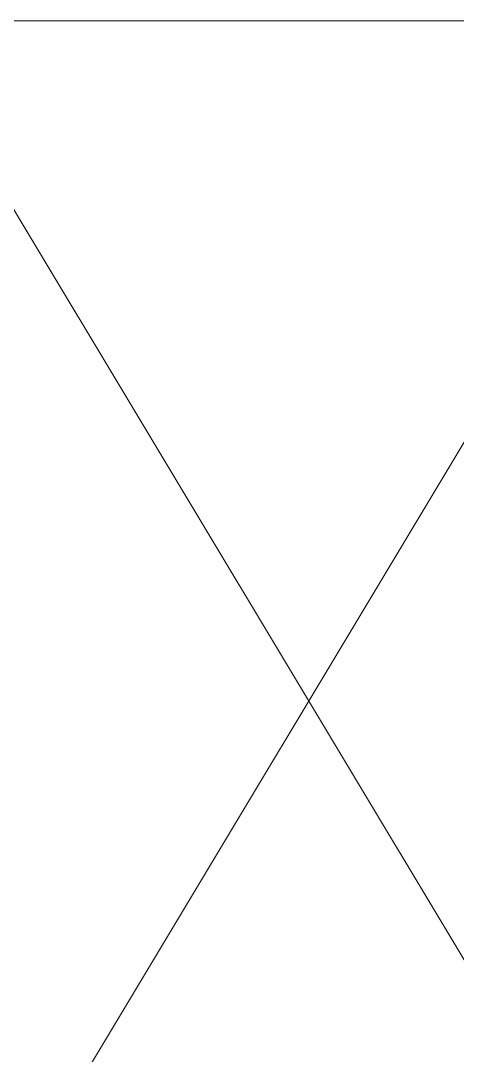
# Model space of a CAD drawing. Header units: metres. Extents: x -2 to 3328848, y -2 to 2725060.
# Drawn here: x 1662949.7 to 1662973.7, y 1362981.4 to 1363038.5 of the extents above; entities that cross this region are included whole.
import ezdxf

# ---------------------------------------------------------------- set-up
doc = ezdxf.new("R2010")
doc.units = ezdxf.units.M
doc.layers.get('0').update_dxf_attribs({"color": 253, "lineweight": 0})

msp = doc.modelspace()

# ---------------------------------------------------------------- linework, layer by layer
at = {"ltscale": 0.02}
for p, q in [((1662986.500613455, 1362965.959804228), (1662944.52202217, 1363035.959804228)), ((1662944.52202217, 1362965.959804228), (1662986.500613455, 1363035.959804228))]:
    msp.add_line(p, q, dxfattribs=at)
msp.add_lwpolyline([(1663191.022022172, 1362818.459804228), (1663191.022022172, 1363038.459804228), (1662791.022022172, 1363038.459804228), (1662791.022022172, 1362818.459804228)], close=True)

doc.saveas('drawing.dxf')
